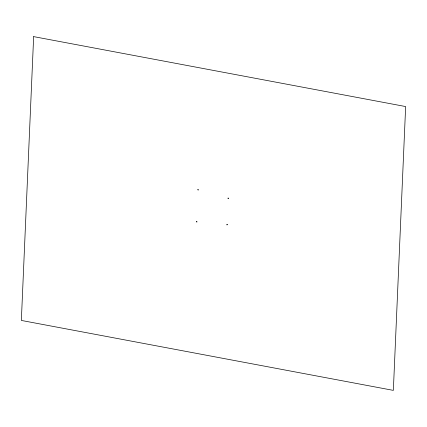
<?xml version="1.0" encoding="UTF-8"?>
<svg xmlns="http://www.w3.org/2000/svg" width="427" height="427" viewBox="0 0 427 427"><rect width="100%" height="100%" fill="white"/><g stroke="black" fill="none" stroke-linecap="round" stroke-linejoin="round"><path stroke-width="0.64" d="M227.351 224.639C226.732 225.686 226.406 223.604 227.351 224.65M196.431 221.757C197.253 222.883 197.151 220.85 196.431 221.746M197.813 189.78C198.71 190.88 198.443 188.857 197.818 189.748M228.488 198.325C228.141 197.258 227.335 199.041 228.488 198.368M33.648 36.621L21.35 320.442L393.352 390.379L405.65 106.558L33.648 36.621"/></g></svg>
